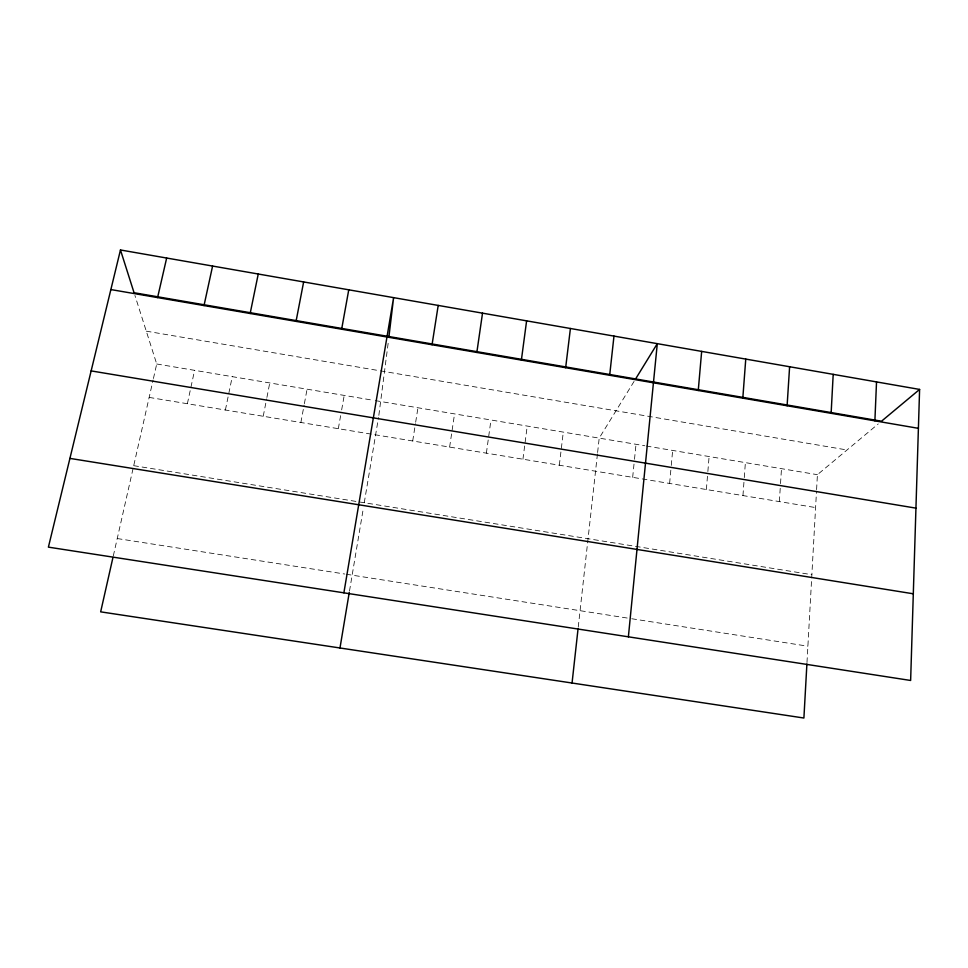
<?xml version="1.0" encoding="UTF-8"?>
<svg xmlns="http://www.w3.org/2000/svg" width="968" height="968" viewBox="0 0 968 968"><rect width="100%" height="100%" fill="white"/><g stroke="black" fill="none" stroke-linecap="round" stroke-linejoin="round"><path stroke-width="0.73" stroke-dasharray="4.84 3.63" d="M806.985 662.523L816.508 491.139M816.593 489.639L817.415 474.683L878.242 423.936M779.361 501.593L780.426 485.125M780.523 483.637L781.491 468.669M742.952 495.568L744.174 479.099M744.283 477.599L745.384 462.619M706.374 489.518L707.741 473.037M707.862 471.537L709.108 456.545M669.614 483.443L671.126 466.939M671.272 465.439L672.651 450.435M632.661 477.333L634.342 460.816M634.488 459.316L636.012 444.3M578.247 627.119L597.45 453.944M597.607 452.504L599.204 438.129L634.076 381.404M388.144 343.325L378.754 416.059M559.322 465.209L563.291 432.115M522.938 459.195L527.221 426.065M486.372 453.157L490.97 419.991M449.624 447.083L454.549 413.893M412.707 440.984L415.441 423.645M415.671 422.205L417.946 407.758M349.496 591.049L363.303 508.49M364.258 502.743L378.512 417.498M338.328 428.679L340.627 415.659M341.656 409.875L344.209 395.404M300.866 422.496L304.109 405.108M304.375 403.668L307.074 389.184M263.223 416.264L266.636 398.876M266.914 397.424L269.757 382.929M225.387 410.009L232.259 376.649M187.368 403.729L194.58 370.333M113.292 555.983L153.101 379.976M153.428 378.524L156.719 363.992L134.915 295.409M117.237 538.547L344.717 574.012M346.205 574.242L630.301 618.516M631.765 618.746L807.893 646.2M133.717 465.681L811.862 574.689M149.157 397.412L815.588 507.583M156.719 363.992L373.781 400.365M375.257 400.607L644.809 445.764M646.273 446.018L817.415 474.683M146.277 331.165L378.948 370.611M380.4 370.853L847.036 449.975"/><path stroke-width="1.45" d="M919.6 389.426L910.634 680.468L48.4 547.138L120.468 249.974L919.6 389.426L881.509 421.213L134.056 292.723L120.468 249.974M874.89 420.85L876.524 381.9M831.125 413.336L833.194 374.35M806.901 664L803.9 718.026L100.66 611.849L112.966 557.435M787.105 405.774L789.61 366.739M742.807 398.163L745.759 359.092M698.255 390.503L701.655 351.396M628.377 636.823L657.296 343.652L635.601 378.936M609.671 375.281L613.978 336.09M572.052 683.021L578.077 628.619M388.954 336.537L393.601 297.636L343.882 592.827M565.651 367.719L570.418 328.491M521.377 360.108L526.604 320.844M476.837 352.449L482.524 313.148M432.043 344.753L438.201 305.416M339.986 647.979L349.254 592.489M341.644 329.217L348.758 289.807M296.039 321.388L303.637 281.942M250.155 313.499L258.25 274.017M204.006 305.573L212.597 266.055M157.578 297.587L166.665 258.032M69.926 458.396L913.308 593.795M91.137 370.901L915.946 508.139M110.872 289.565L918.402 428.328"/></g></svg>
